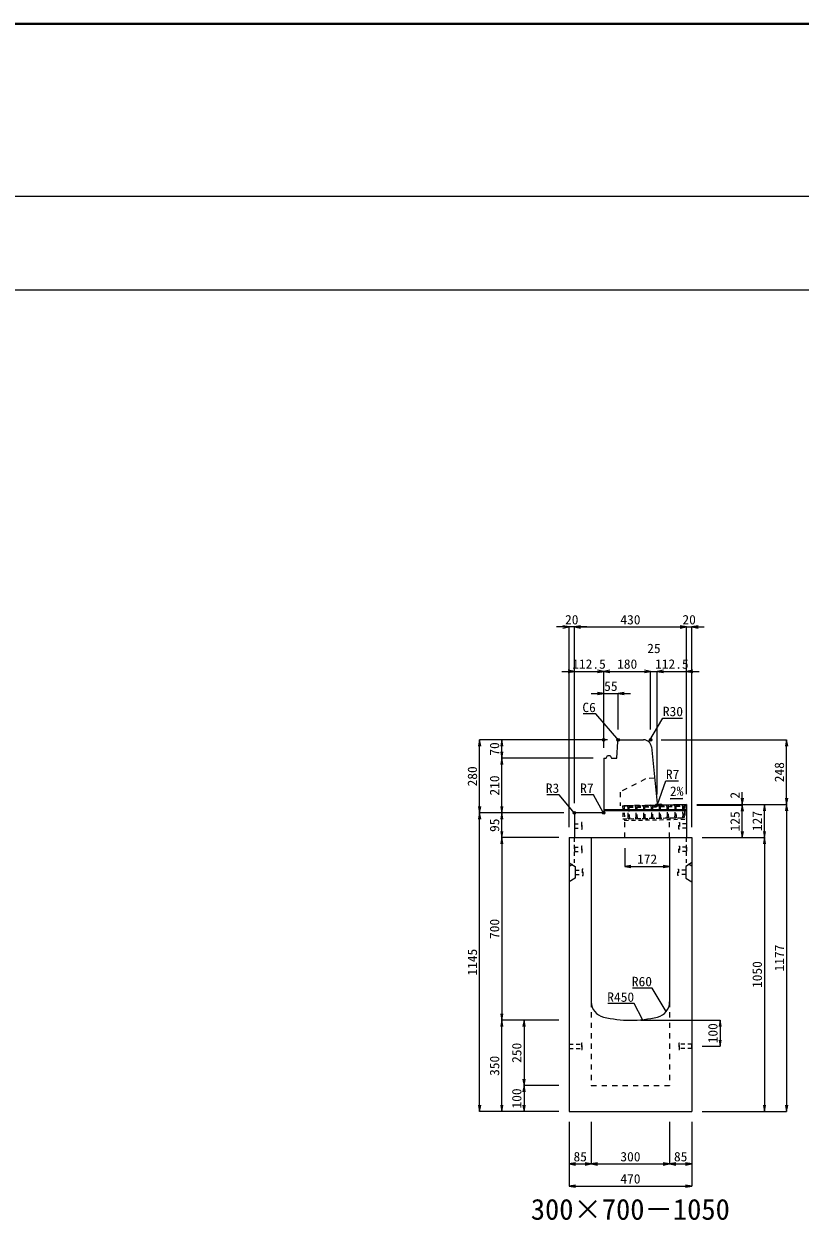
# Model space of a CAD drawing. Units: millimetres at full size; some dimension numbers follow another scale. Extents: x -18734 to 51600, y -18820 to 17820.
# Drawn here: x 15075 to 18050, y -6186 to -1600 of the extents above; entities that cross this region are included whole.
import ezdxf
from ezdxf.enums import TextEntityAlignment as Align

# ---------------------------------------------------------------- set-up
doc = ezdxf.new("R2010")
doc.units = ezdxf.units.MM
doc.header["$LTSCALE"] = 20
doc.header["$PDMODE"] = 32
doc.header["$PDSIZE"] = 10
doc.linetypes.add('USER1', pattern=[2, 1, -1])
doc.linetypes.add('USER2', pattern=[1.35, 0.75, -0.6])
for name, color, linetype, lineweight in [('インサート', 3, 'USER2', 9), ('グレーチング', 7, 'USER2', 5), ('受枠', 3, 'USER2', 9), ('図枠', 7, 'Continuous', 5), ('寸法線', 7, 'Continuous', 13), ('引出線', 4, 'Continuous', 13), ('本体', 2, 'Continuous', 13), ('目地', 132, 'Continuous', 5)]:
    doc.layers.add(name, color=color, linetype=linetype, lineweight=lineweight)
doc.layers.add('作業エリア', color=11, linetype='Continuous')
doc.layers.add('文字', color=7, linetype='Continuous')
doc.styles.add('ＭＳ 明朝', font='')
doc.styles.get('ＭＳ 明朝').set_extended_font_data('MS Mincho')

# ---------------------------------------------------------------- blocks, each defined once
blk = doc.blocks.new('open_arrow')
at = {"color": 0, "linetype": 'Continuous', "lineweight": -2}
blk.add_lwpolyline([(7.5, 1.25), (0, 0), (7.5, -1.25)], dxfattribs=at)

msp = doc.modelspace()

# ---------------------------------------------------------------- linework, layer by layer
at = {"layer": 'インサート'}
for p, q in [((17185, -4666.5), (17212, -4666.5)), ((17185, -4666.5), (17185, -4683.5)), ((17215, -4662.5), (17212, -4662.5)), ((17212, -4662.5), (17212, -4687.5)), ((17215, -4687.5), (17215, -4662.5)), ((17585, -4662.5), (17588, -4662.5)), ((17585, -4687.5), (17585, -4662.5)), ((17588, -4662.5), (17588, -4687.5)), ((17615, -4666.5), (17588, -4666.5)), ((17615, -4666.5), (17615, -4683.5)), ((17185, -4683.5), (17212, -4683.5)), ((17212, -4687.5), (17215, -4687.5)), ((17588, -4687.5), (17585, -4687.5)), ((17615, -4683.5), (17588, -4683.5)), ((17185, -4756.5), (17212, -4756.5)), ((17185, -4756.5), (17185, -4773.5)), ((17215, -4752.5), (17212, -4752.5)), ((17212, -4752.5), (17212, -4777.5)), ((17215, -4777.5), (17215, -4752.5)), ((17585, -4752.5), (17588, -4752.5)), ((17585, -4777.5), (17585, -4752.5)), ((17588, -4752.5), (17588, -4777.5)), ((17615, -4756.5), (17588, -4756.5)), ((17615, -4756.5), (17615, -4773.5)), ((17185, -4773.5), (17212, -4773.5)), ((17212, -4777.5), (17215, -4777.5)), ((17588, -4777.5), (17585, -4777.5)), ((17615, -4773.5), (17588, -4773.5)), ((17188.2, -4844.5), (17215.2, -4844.5)), ((17188.2, -4844.5), (17188.2, -4861.5)), ((17218.2, -4840.5), (17215.2, -4840.5)), ((17215.2, -4840.5), (17215.2, -4865.5)), ((17218.2, -4865.5), (17218.2, -4840.5)), ((17581.8, -4840.5), (17584.8, -4840.5)), ((17581.8, -4865.5), (17581.8, -4840.5)), ((17584.8, -4840.5), (17584.8, -4865.5)), ((17611.8, -4844.5), (17584.8, -4844.5)), ((17611.8, -4844.5), (17611.8, -4861.5)), ((17188.2, -4861.5), (17215.2, -4861.5)), ((17215.2, -4865.5), (17218.2, -4865.5)), ((17584.8, -4865.5), (17581.8, -4865.5)), ((17611.8, -4861.5), (17584.8, -4861.5)), ((17165, -5511.5), (17212, -5511.5)), ((17165, -5511.5), (17165, -5528.5)), ((17165, -5528.5), (17212, -5528.5)), ((17215, -5507.5), (17212, -5507.5)), ((17212, -5507.5), (17212, -5532.5)), ((17212, -5532.5), (17215, -5532.5)), ((17215, -5532.5), (17215, -5507.5)), ((17588, -5507.5), (17585, -5507.5)), ((17585, -5507.5), (17585, -5532.5)), ((17585, -5532.5), (17588, -5532.5)), ((17588, -5532.5), (17588, -5507.5)), ((17635, -5511.5), (17588, -5511.5)), ((17635, -5528.5), (17588, -5528.5)), ((17635, -5528.5), (17635, -5511.5))]:
    msp.add_line(p, q, dxfattribs=at)
at = {"layer": 'グレーチング'}
for p, q in [((17389.92, -4597.5), (17604.88, -4593.2)), ((17395.04, -4603.4), (17419.92, -4596.9)), ((17395.04, -4603.4), (17420.04, -4602.9)), ((17425.04, -4602.8), (17449.91, -4596.3)), ((17425.04, -4602.8), (17450.03, -4602.3)), ((17455.03, -4602.2), (17479.91, -4595.7)), ((17455.03, -4602.2), (17480.03, -4601.7)), ((17485.03, -4601.6), (17509.9, -4595.1)), ((17485.03, -4601.6), (17510.02, -4601.1)), ((17515.02, -4601), (17539.89, -4594.5)), ((17515.02, -4601), (17540.01, -4600.5)), ((17545.01, -4600.4), (17569.89, -4593.9)), ((17545.01, -4600.4), (17570.01, -4599.9)), ((17575.01, -4599.8), (17599.88, -4593.3)), ((17575.01, -4599.8), (17600, -4599.3)), ((17390.92, -4647.49), (17605.88, -4643.19))]:
    msp.add_line(p, q, dxfattribs=at)
for points in [[(17389.92, -4597.5), (17394.92, -4597.4), (17395.04, -4603.4), (17394.06, -4604.42), (17394.78, -4640.41), (17395.8, -4641.39), (17395.92, -4647.39), (17390.92, -4647.49), (17390.8, -4641.49), (17391.78, -4640.47), (17391.06, -4604.48), (17390.04, -4603.5)], [(17419.92, -4596.9), (17424.92, -4596.8), (17425.04, -4602.8), (17424.06, -4603.82), (17424.78, -4639.81), (17425.8, -4640.79), (17425.92, -4646.79), (17420.92, -4646.89), (17420.8, -4640.89), (17421.78, -4639.87), (17421.06, -4603.88), (17420.04, -4602.9)], [(17449.91, -4596.3), (17454.91, -4596.2), (17455.03, -4602.2), (17454.05, -4603.22), (17454.77, -4639.21), (17455.79, -4640.19), (17455.91, -4646.19), (17450.91, -4646.29), (17450.79, -4640.29), (17451.77, -4639.27), (17451.05, -4603.28), (17450.03, -4602.3)], [(17479.91, -4595.7), (17484.91, -4595.6), (17485.03, -4601.6), (17484.05, -4602.62), (17484.77, -4638.61), (17485.79, -4639.59), (17485.91, -4645.59), (17480.91, -4645.69), (17480.79, -4639.69), (17481.77, -4638.67), (17481.05, -4602.68), (17480.03, -4601.7)], [(17509.9, -4595.1), (17514.9, -4595), (17515.02, -4601), (17514.04, -4602.02), (17514.76, -4638.01), (17515.78, -4638.99), (17515.9, -4644.99), (17510.9, -4645.09), (17510.78, -4639.09), (17511.76, -4638.07), (17511.04, -4602.08), (17510.02, -4601.1)], [(17539.89, -4594.5), (17544.89, -4594.4), (17545.01, -4600.4), (17544.03, -4601.42), (17544.75, -4637.41), (17545.77, -4638.39), (17545.89, -4644.39), (17540.89, -4644.49), (17540.77, -4638.49), (17541.75, -4637.47), (17541.03, -4601.48), (17540.01, -4600.5)], [(17569.89, -4593.9), (17574.89, -4593.8), (17575.01, -4599.8), (17574.03, -4600.82), (17574.75, -4636.81), (17575.77, -4637.79), (17575.89, -4643.79), (17570.89, -4643.89), (17570.77, -4637.89), (17571.75, -4636.87), (17571.03, -4600.88), (17570.01, -4599.9)], [(17599.88, -4593.3), (17604.88, -4593.2), (17605, -4599.2), (17604.02, -4600.22), (17604.74, -4636.21), (17605.76, -4637.19), (17605.88, -4643.19), (17600.88, -4643.29), (17600.76, -4637.29), (17601.74, -4636.27), (17601.02, -4600.28), (17600, -4599.3)]]:
    msp.add_lwpolyline(points, close=True, dxfattribs=at)
at = {"layer": '作業エリア'}
for p in [(17297.5, -4345), (17352.5, -4345), (17477.5, -4345), (17185, -4625), (17297.5, -4625), (17502.5, -4595), (17515, -4595)]:
    msp.add_point(p, dxfattribs=at)
at = {"layer": '受枠'}
for p, q in [((17369.93, -4597.9), (17612.88, -4593.04)), ((17369.93, -4597.9), (17370.93, -4647.89)), ((17375.93, -4597.78), (17377.05, -4653.77)), ((17606.88, -4593.16), (17607.88, -4643.15)), ((17612.88, -4593.04), (17614, -4649.03)), ((17370.93, -4647.89), (17607.88, -4643.15)), ((17377.05, -4653.77), (17614, -4649.03)), ((17550.89, -4644.29), (17551.01, -4650.29))]:
    msp.add_line(p, q, dxfattribs=at)
at = {"layer": '図枠', "lineweight": 40}
msp.add_line((1200, -1600), (24600, -1600), dxfattribs=at)
at = {"layer": '図枠', "lineweight": 13}
for p, q in [((2100, -2260), (23700, -2260)), ((2100, -2620), (23700, -2620))]:
    msp.add_line(p, q, dxfattribs=at)
at = {"layer": '寸法線'}
for p, q in [((17233, -3912.31), (17117, -3912.31)), ((17165, -4680), (17165, -3912.31)), ((17185, -3912.31), (17615, -3912.31)), ((17185, -4588), (17185, -3912.31)), ((17185, -4588), (17185, -3912.31)), ((17567, -3912.31), (17683, -3912.31)), ((17615, -4553), (17615, -3912.31)), ((17615, -4553), (17615, -3912.31)), ((17635, -4680), (17635, -3912.31)), ((17137, -4082.31), (17297.5, -4082.31)), ((17185, -4588), (17185, -4082.31)), ((17297.5, -4082.31), (17477.5, -4082.31)), ((17297.5, -4375), (17297.5, -4082.31)), ((17297.5, -4375), (17297.5, -4082.31)), ((17429.5, -4082.31), (17550.5, -4082.31)), ((17477.5, -4305), (17477.5, -4082.31)), ((17477.5, -4305), (17477.5, -4082.31)), ((17502.5, -4555), (17502.5, -4082.31)), ((17502.5, -4082.31), (17663, -4082.31)), ((17502.5, -4555), (17502.5, -4082.31)), ((17615, -4553), (17615, -4082.31)), ((17249.5, -4167.31), (17400.5, -4167.31)), ((17297.5, -4375), (17297.5, -4167.31)), ((17352.5, -4305), (17352.5, -4167.31)), ((16822.06, -4625), (16822.06, -4345)), ((17312.5, -4345), (16822.06, -4345)), ((16907.06, -4415), (16907.06, -4345)), ((17312.5, -4345), (16907.06, -4345)), ((17517.5, -4345), (17998.78, -4345)), ((17998.78, -4593), (17998.78, -4345)), ((16907.06, -4625), (16907.06, -4415)), ((17257.5, -4415), (16907.06, -4415)), ((17257.5, -4415), (16907.06, -4415)), ((17828.78, -4643), (17828.78, -4545)), ((16822.06, -5770), (16822.06, -4625)), ((17145, -4625), (16822.06, -4625)), ((17145, -4625), (16822.06, -4625)), ((16907.06, -4720), (16907.06, -4625)), ((17145, -4625), (16907.06, -4625)), ((17145, -4625), (16907.06, -4625)), ((17655, -4593), (17998.78, -4593)), ((17655, -4593), (17913.78, -4593)), ((17655, -4593), (17828.78, -4593)), ((17655, -4593), (17998.78, -4593)), ((17655, -4595), (17828.78, -4595)), ((17655, -4595), (17828.78, -4595)), ((17828.78, -4720), (17828.78, -4595)), ((17913.78, -4720), (17913.78, -4593)), ((17998.78, -4593), (17998.78, -5770)), ((16907.06, -4720), (16907.06, -5420)), ((17125, -4720), (16907.06, -4720)), ((17125, -4720), (16907.06, -4720)), ((17675, -4720), (17913.78, -4720)), ((17675, -4720), (17913.78, -4720)), ((17675, -4720), (17828.78, -4720)), ((17913.78, -4720), (17913.78, -5770)), ((17378, -4760), (17378, -4830.23)), ((17378, -4830.23), (17550, -4830.23)), ((17125, -5420), (16907.06, -5420)), ((16907.06, -5770), (16907.06, -5420)), ((17125, -5420), (16907.06, -5420)), ((16992.06, -5420), (16992.06, -5670)), ((17125, -5420), (16992.06, -5420)), ((17440, -5420), (17743.78, -5420)), ((17743.78, -5420), (17743.78, -5520)), ((17675, -5520), (17743.78, -5520)), ((17125, -5670), (16992.06, -5670)), ((16992.06, -5670), (16992.06, -5770)), ((17125, -5670), (16992.06, -5670)), ((17125, -5770), (16822.06, -5770)), ((17125, -5770), (16907.06, -5770)), ((17125, -5770), (16992.06, -5770)), ((17675, -5770), (17913.78, -5770)), ((17675, -5770), (17998.78, -5770)), ((17165, -5810), (17165, -5971.16)), ((17165, -5810), (17165, -6056.16)), ((17250, -5810), (17250, -5971.16)), ((17250, -5810), (17250, -5971.16)), ((17550, -5810), (17550, -5971.16)), ((17550, -5810), (17550, -5971.16)), ((17635, -5810), (17635, -5971.16)), ((17635, -5810), (17635, -6056.16)), ((17165, -5971.16), (17250, -5971.16)), ((17250, -5971.16), (17550, -5971.16)), ((17550, -5971.16), (17635, -5971.16)), ((17165, -6056.16), (17635, -6056.16))]:
    msp.add_line(p, q, dxfattribs=at)
at = {"layer": '引出線'}
for points in [[(17355.29, -4347.99), (17267.27, -4245.82), (17218.92, -4245.82)], [(17470.48, -4352.76), (17524.33, -4261.36), (17599, -4261.36)], [(17504.14, -4593.19), (17536.08, -4502.42), (17584.01, -4502.42)], [(17185.88, -4625.88), (17127.15, -4555.51), (17079.43, -4555.51)], [(17295.45, -4622.95), (17258.75, -4555.51), (17210.82, -4555.51)], [(17552.12, -4570.88), (17600.83, -4569.9), (17552.08, -4570.88)], [(17537.07, -5386.68), (17482.66, -5296.79), (17407.98, -5296.79)], [(17446.44, -5417.6), (17414.22, -5356.45), (17313.21, -5356.45)]]:
    msp.add_lwpolyline(points, dxfattribs=at)
at = {"layer": '本体'}
for p, q in [((17347.5, -4415), (17352.07, -4350.98)), ((17352.07, -4350.98), (17358.5, -4345)), ((17358.5, -4345), (17450.35, -4345)), ((17480.2, -4372.01), (17501.87, -4588.7)), ((17297.5, -4415), (17297.5, -4618)), ((17297.5, -4415), (17307.5, -4415)), ((17307.5, -4415), (17312.5, -4405)), ((17312.5, -4405), (17322.5, -4405)), ((17322.5, -4405), (17327.5, -4415)), ((17327.5, -4415), (17347.5, -4415)), ((17185, -4628), (17185, -4720)), ((17290.5, -4625), (17188, -4625)), ((17515, -4595), (17508.83, -4595)), ((17615, -4593), (17515, -4595)), ((17615, -4593), (17615, -4720)), ((17165, -4720), (17165, -5770)), ((17165, -4720), (17250, -4720)), ((17185, -4720), (17615, -4720)), ((17250, -4720), (17250, -5349.47)), ((17550, -4720), (17635, -4720)), ((17550, -4720), (17550, -5349.47)), ((17635, -4720), (17635, -5770)), ((17165, -5770), (17635, -5770))]:
    msp.add_line(p, q, dxfattribs=at)
at = {"layer": '本体', "linetype": 'USER1'}
for p, q in [((17492.2, -4492), (17457.5, -4495)), ((17457.5, -4495), (17360.5, -4545)), ((17360.5, -4545), (17360.5, -4598.09)), ((17515, -4595), (17360.5, -4598.09)), ((17378, -4720), (17378, -4647.75)), ((17550, -4720), (17550, -4644.31))]:
    msp.add_line(p, q, dxfattribs=at)
at = {"layer": '本体', "linetype": 'USER2', "lineweight": 9}
for p, q in [((17185, -4817), (17185, -4720)), ((17615, -4817), (17615, -4720)), ((17165, -4829.5), (17185, -4817)), ((17635, -4829.5), (17615, -4817))]:
    msp.add_line(p, q, dxfattribs=at)
at = {"layer": '本体', "lineweight": 9}
for p, q in [((17165, -4816), (17188.2, -4830.5)), ((17188.2, -4830.5), (17188.2, -4875.5)), ((17634.58, -4816.26), (17611.8, -4830.5)), ((17611.8, -4830.5), (17611.8, -4875.5)), ((17188.2, -4875.5), (17165, -4890)), ((17611.8, -4875.5), (17635, -4890))]:
    msp.add_line(p, q, dxfattribs=at)
at = {"layer": '本体', "linetype": 'USER1', "lineweight": 15}
for p, q in [((17250, -5349.47), (17250, -5670)), ((17550, -5349.47), (17550, -5670)), ((17250, -5670), (17550, -5670))]:
    msp.add_line(p, q, dxfattribs=at)
at = {"layer": '本体'}
for centre, radius, start, end in [((17450.35, -4375), 30, 5.71059, 90), ((17188, -4628), 3, 90, 180), ((17290.5, -4618), 7, 270, 0), ((17508.83, -4588), 7, 185.71059, 270), ((17310, -5349.47), 60, 180, 256.65764), ((17490, -5349.47), 60, 283.34236, 0), ((17400, -4970), 450, 256.65764, 283.34236)]:
    msp.add_arc(centre, radius, start, end, dxfattribs=at)
at = {"layer": '目地'}
for p, q in [((17615, -4613), (17297.5, -4613)), ((17615, -4617), (17297.5, -4617))]:
    msp.add_line(p, q, dxfattribs=at)

# ---------------------------------------------------------------- block references
at = {"layer": '寸法線', "xscale": 3.2, "yscale": 3.2}
for p, rotation in [((17165, -3912.31), 180), ((17615, -3912.31), 180), ((17615, -3912.31), 180), ((17185, -4082.31), 180), ((17297.5, -4082.31), 180), ((17477.5, -4082.31), 180), ((17477.5, -4082.31), 180), ((17297.5, -4167.31), 180), ((16822.06, -4345), 270), ((16907.06, -4345), 270), ((17998.78, -4345), 270), ((16907.06, -4415), 90), ((16907.06, -4415), 270), ((17828.78, -4593), 90), ((17998.78, -4593), 90), ((16822.06, -4625), 90), ((16822.06, -4625), 270), ((16907.06, -4625), 90), ((16907.06, -4625), 270), ((17828.78, -4595), 270), ((17828.78, -4595), 270), ((17913.78, -4593), 270), ((17998.78, -4593), 270), ((16907.06, -4720), 90), ((16907.06, -4720), 270), ((17828.78, -4720), 90), ((17913.78, -4720), 90), ((17913.78, -4720), 270), ((17550, -4830.23), 180), ((16907.06, -5420), 90), ((16907.06, -5420), 270), ((16992.06, -5420), 270), ((17743.78, -5420), 270), ((17743.78, -5520), 90), ((16992.06, -5670), 90), ((16992.06, -5670), 270), ((16822.06, -5770), 90), ((16907.06, -5770), 90), ((16992.06, -5770), 90), ((17913.78, -5770), 90), ((17998.78, -5770), 90), ((17250, -5971.16), 180), ((17550, -5971.16), 180), ((17635, -5971.16), 180), ((17635, -6056.16), 180)]:
    msp.add_blockref('open_arrow', p, dxfattribs=dict(at, rotation=rotation))
for p in [(17185, -3912.31), (17185, -3912.31), (17635, -3912.31), (17297.5, -4082.31), (17502.5, -4082.31), (17502.5, -4082.31), (17615, -4082.31), (17352.5, -4167.31), (17378, -4830.23), (17165, -5971.16), (17250, -5971.16), (17550, -5971.16), (17165, -6056.16)]:
    msp.add_blockref('open_arrow', p, dxfattribs=at)
at = {"layer": '引出線', "xscale": 0.0533, "yscale": 0.0533}
for p, rotation in [((17355.29, -4347.99), 130.7), ((17470.48, -4352.76), 59.5), ((17552.12, -4570.88), 1.1), ((17185.88, -4625.88), 129.8), ((17295.45, -4622.95), 118.6), ((17504.14, -4593.19), 70.6), ((17537.07, -5386.68), 121.2), ((17446.44, -5417.6), 117.8)]:
    msp.add_blockref('open_arrow', p, dxfattribs=dict(at, rotation=rotation))

# ---------------------------------------------------------------- texts
at = {"layer": '寸法線', "style": 'ＭＳ 明朝', "width": 1.05}
for s, p in [('20', (17175, -3884.31)), ('430', (17400, -3884.31)), ('20', (17625, -3884.31)), ('25', (17490, -3994.31)), ('112.5', (17241.25, -4054.31)), ('180', (17387.5, -4054.31)), ('112.5', (17558.75, -4054.31)), ('55', (17325, -4139.31)), ('172', (17464, -4802.23)), ('85', (17207.5, -5943.16)), ('300', (17400, -5943.16)), ('85', (17592.5, -5943.16)), ('470', (17400, -6028.16))]:
    msp.add_text(s, height=36.03, dxfattribs=at).set_placement(p, align=Align.MIDDLE_CENTER)
for s, p in [('70', (16879.06, -4380)), ('248', (17970.78, -4469)), ('280', (16794.06, -4485)), ('210', (16879.06, -4520)), ('2', (17800.78, -4557.41)), ('125', (17800.78, -4657.5)), ('127', (17885.78, -4656.5)), ('95', (16879.06, -4672.5)), ('700', (16879.06, -5070)), ('1177', (17970.78, -5181.5)), ('1145', (16794.06, -5197.5)), ('1050', (17885.78, -5245)), ('100', (17715.78, -5470)), ('250', (16964.06, -5545)), ('350', (16879.06, -5595)), ('100', (16964.06, -5720))]:
    msp.add_text(s, height=36.03, rotation=90, dxfattribs=at).set_placement(p, align=Align.MIDDLE_CENTER)
at = {"layer": '引出線', "style": 'ＭＳ 明朝', "width": 1.05}
for s, p in [('C6', (17267.27, -4202.62)), ('R3', (17127.15, -4512.31)), ('R7', (17258.75, -4512.31)), ('R60', (17482.66, -5253.59)), ('R450', (17414.22, -5313.25))]:
    msp.add_text(s, height=36.03, dxfattribs=at).set_placement(p, align=Align.TOP_RIGHT)
for s, p in [('R30', (17524.33, -4218.16)), ('R7', (17536.08, -4459.22))]:
    msp.add_text(s, height=36.03, dxfattribs=at).set_placement(p, align=Align.TOP_LEFT)
msp.add_text('2%', height=36.03, rotation=1.146, dxfattribs=at).set_placement((17551.15, -4523.98), align=Align.TOP_LEFT)
at = {"layer": '文字', "style": 'ＭＳ 明朝'}
msp.add_text('300×700－1050', height=80.06, dxfattribs=at).set_placement((17399.52, -6144.97), align=Align.MIDDLE_CENTER)

doc.saveas('drawing.dxf')
